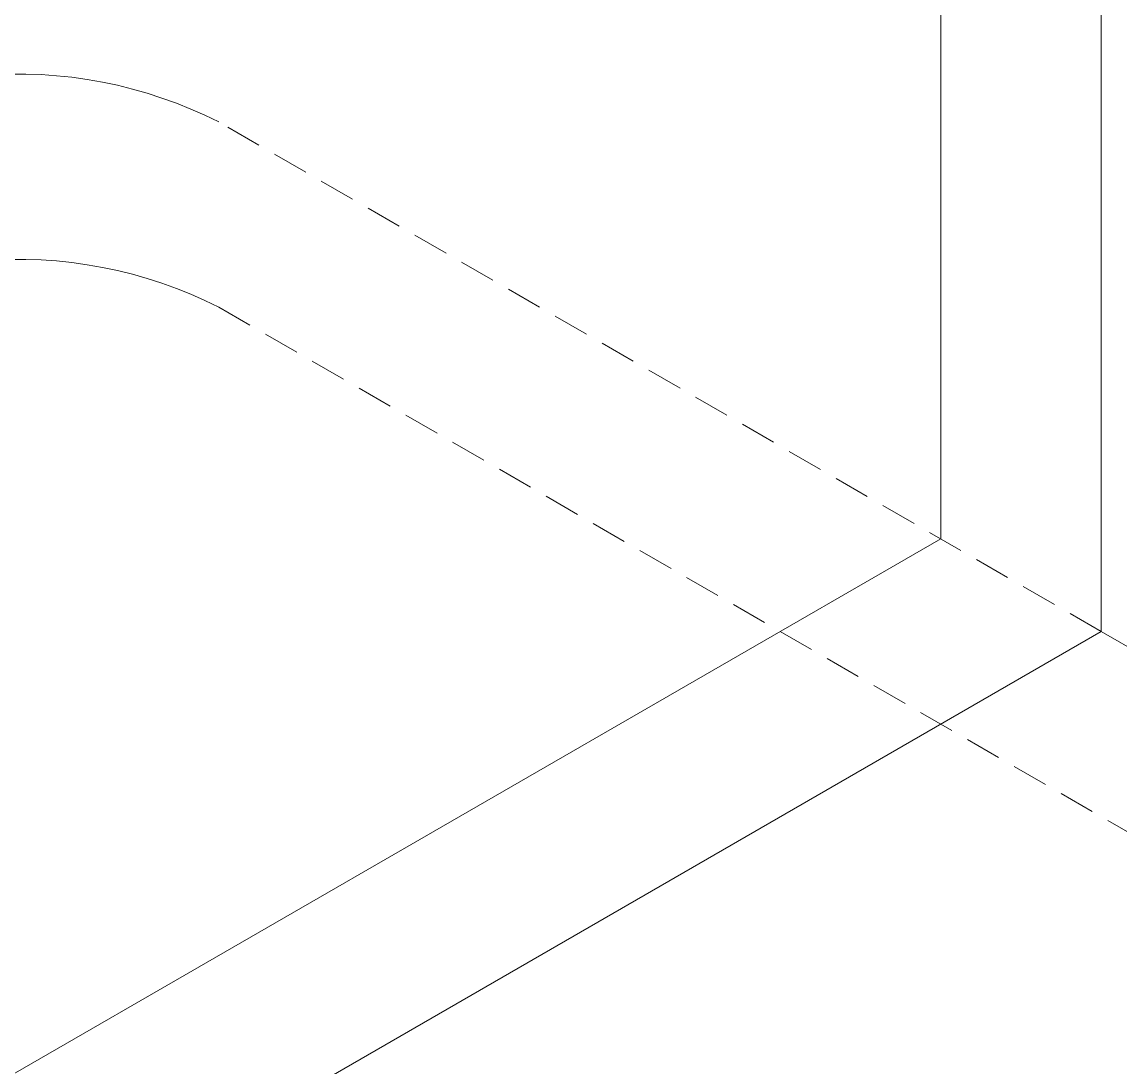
# Model space of a CAD drawing. Header units: millimetres. Extents: x -111 to 4919, y -143 to 3304.
# Drawn here: x 4679.74 to 4718.46, y 1556.92 to 1593.78 of the extents above; entities that cross this region are included whole.
import ezdxf

# ---------------------------------------------------------------- set-up
doc = ezdxf.new("R2010")
doc.units = ezdxf.units.MM
doc.linetypes.add('HIDDEN', pattern=[1.905, 1.27, -0.635])
doc.layers.add('ZANO_R', color=7, linetype='Continuous', lineweight=0)
doc.layers.add('ZANO_R_przerywana', color=7, linetype='HIDDEN', lineweight=0)

msp = doc.modelspace()

# ---------------------------------------------------------------- linework, layer by layer
at = {"layer": 'ZANO_R'}
for p, q in [((4712.136, 1897.251), (4712.136, 1575.551)), ((4717.793, 1572.285), (4717.793, 1893.985)), ((4712.136, 1575.551), (4393.938, 1391.839)), ((4399.595, 1388.573), (4717.793, 1572.285)), ((4743.248, 1557.588), (4717.793, 1572.285))]:
    msp.add_line(p, q, dxfattribs=at)
at = {"layer": 'ZANO_R_przerywana'}
for p, q in [((4679.337, 1591.937), (4679.881, 1591.937)), ((4679.881, 1591.937), (4680.424, 1591.918)), ((4680.424, 1591.918), (4680.966, 1591.88)), ((4680.966, 1591.88), (4681.507, 1591.823)), ((4681.507, 1591.823), (4682.045, 1591.748)), ((4682.045, 1591.748), (4682.58, 1591.654)), ((4682.58, 1591.654), (4683.112, 1591.542)), ((4683.112, 1591.542), (4683.639, 1591.411)), ((4683.639, 1591.411), (4684.162, 1591.261)), ((4684.162, 1591.261), (4684.679, 1591.094)), ((4684.679, 1591.094), (4685.19, 1590.909)), ((4685.19, 1590.909), (4685.694, 1590.706)), ((4685.694, 1590.706), (4686.191, 1590.486)), ((4686.191, 1590.486), (4686.68, 1590.248)), ((4717.793, 1572.285), (4686.68, 1590.248)), ((4679.337, 1585.405), (4679.881, 1585.405)), ((4679.881, 1585.405), (4680.424, 1585.386)), ((4680.424, 1585.386), (4680.966, 1585.348)), ((4680.966, 1585.348), (4681.507, 1585.292)), ((4681.507, 1585.292), (4682.045, 1585.216)), ((4682.045, 1585.216), (4682.58, 1585.122)), ((4682.58, 1585.122), (4683.112, 1585.01)), ((4683.112, 1585.01), (4683.639, 1584.879)), ((4683.639, 1584.879), (4684.162, 1584.729)), ((4684.162, 1584.729), (4684.679, 1584.562)), ((4684.679, 1584.562), (4685.19, 1584.377)), ((4685.19, 1584.377), (4685.694, 1584.174)), ((4685.694, 1584.174), (4686.191, 1583.954)), ((4686.191, 1583.954), (4686.68, 1583.716)), ((4686.68, 1583.716), (4743.248, 1551.056))]:
    msp.add_line(p, q, dxfattribs=at)

doc.saveas('drawing.dxf')
